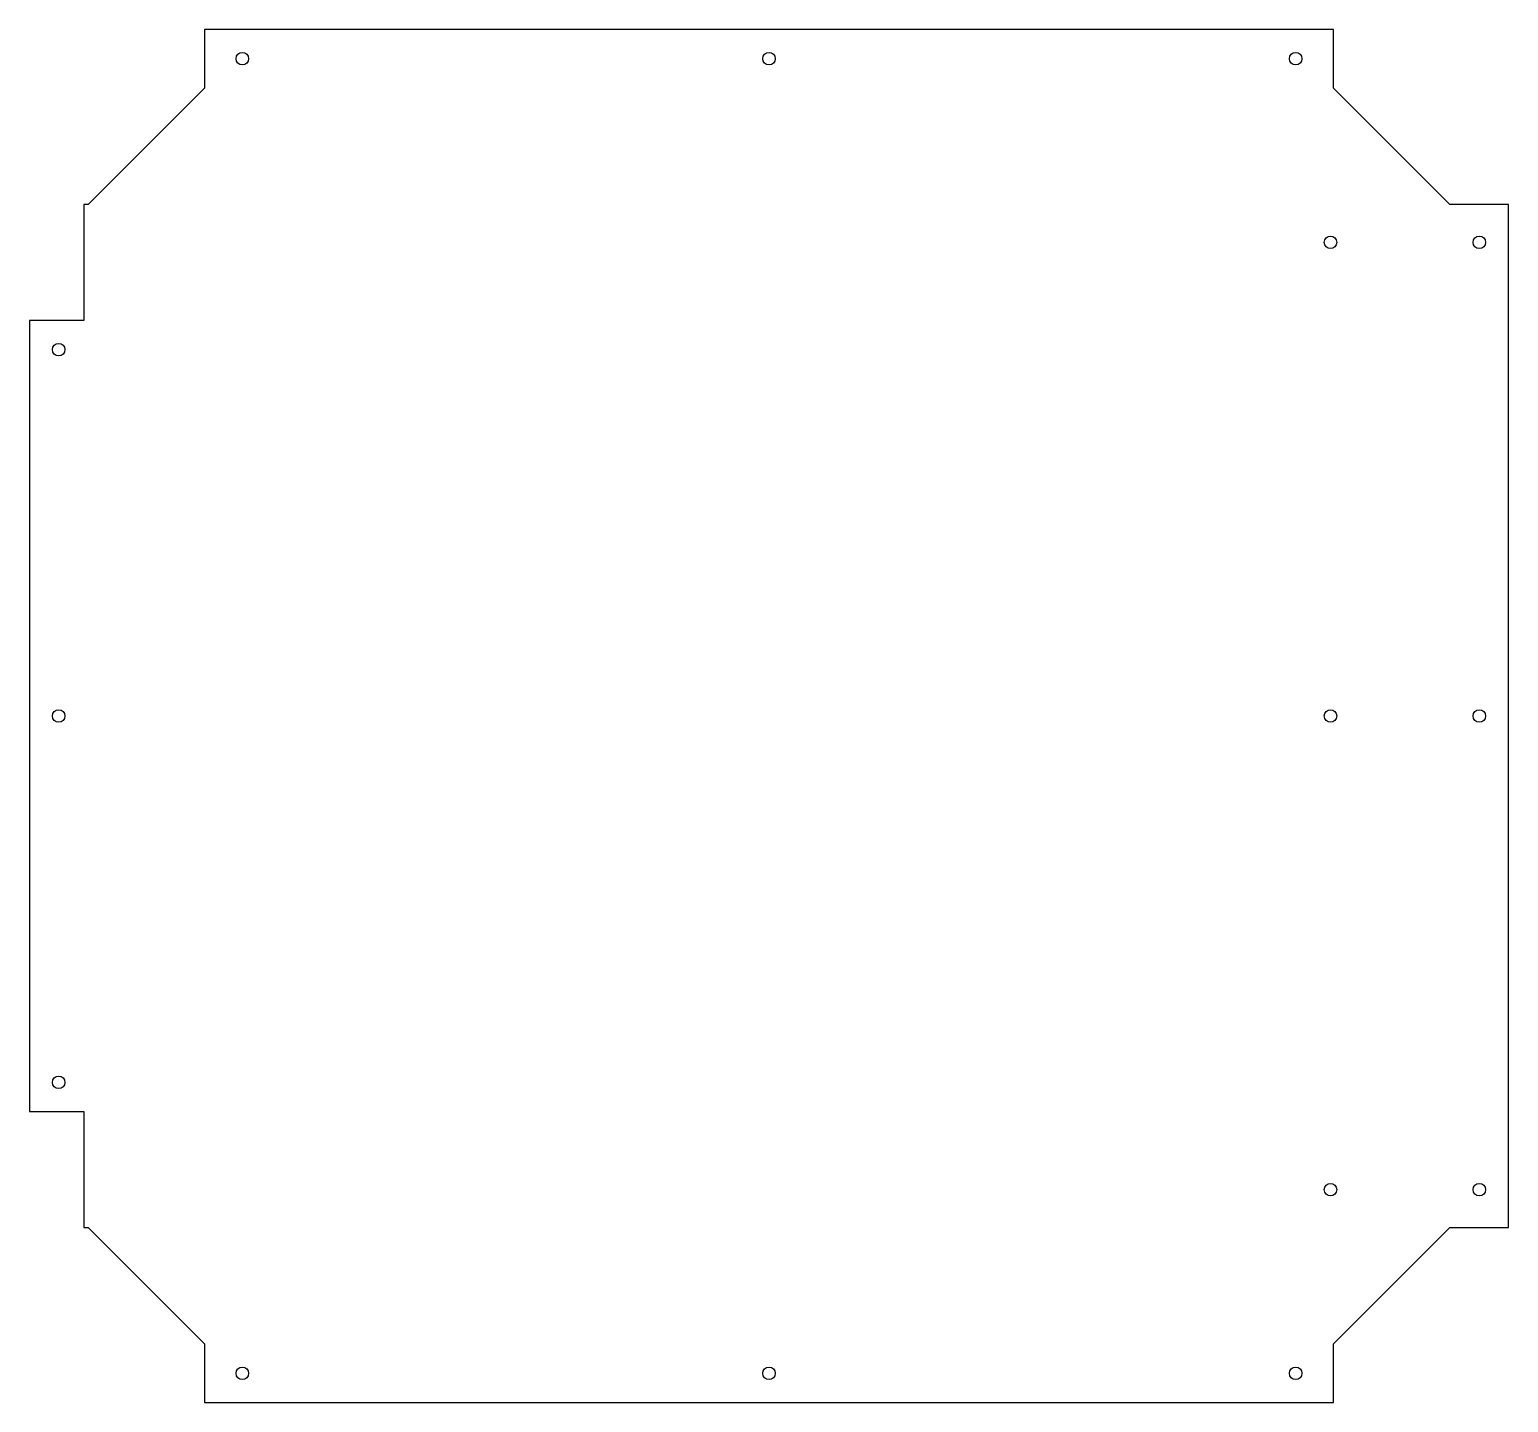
# Model space of a CAD drawing. Header units: inches. Extents: x -15.1 to 15.1, y -14 to 14.
import ezdxf

# ---------------------------------------------------------------- set-up
doc = ezdxf.new("R2010")
doc.units = ezdxf.units.IN
doc.layers.add('CUTOUTS', color=1, linetype='CONTINUOUS')
doc.layers.add('PERIMETER', color=5, linetype='CONTINUOUS')

msp = doc.modelspace()

# ---------------------------------------------------------------- linework, layer by layer
at = {"layer": 'CUTOUTS'}
for centre in [(-10.728, 13.386), (0, 13.386), (10.728, 13.386), (11.437, 9.646), (14.469, 9.646), (-14.469, 7.461), (-14.469, 0), (11.437, 0), (14.469, 0), (-14.469, -7.461), (11.437, -9.646), (14.469, -9.646), (-10.728, -13.386), (0, -13.386), (10.728, -13.386)]:
    msp.add_circle(centre, 0.127, dxfattribs=at)
at = {"layer": 'PERIMETER'}
for p, q in [((11.499, 13.979), (-11.499, 13.979)), ((-11.499, 13.979), (-11.499, 12.789)), ((11.499, 12.789), (11.499, 13.979)), ((-11.499, 12.789), (-13.871, 10.416)), ((13.871, 10.416), (11.499, 12.789)), ((-13.871, 10.416), (-13.96, 10.416)), ((-13.96, 10.416), (-13.96, 8.054)), ((15.062, 10.416), (13.871, 10.416)), ((15.062, -10.416), (15.062, 10.416)), ((-13.96, 8.054), (-15.062, 8.054)), ((-15.062, 8.054), (-15.062, -8.054)), ((-15.062, -8.054), (-13.96, -8.054)), ((-13.96, -8.054), (-13.96, -10.416)), ((-13.96, -10.416), (-13.871, -10.416)), ((-13.871, -10.416), (-11.499, -12.789)), ((11.499, -12.789), (13.871, -10.416)), ((13.871, -10.416), (15.062, -10.416)), ((-11.499, -12.789), (-11.499, -13.979)), ((11.499, -13.979), (11.499, -12.789)), ((-11.499, -13.979), (11.499, -13.979))]:
    msp.add_line(p, q, dxfattribs=at)

doc.saveas('drawing.dxf')
